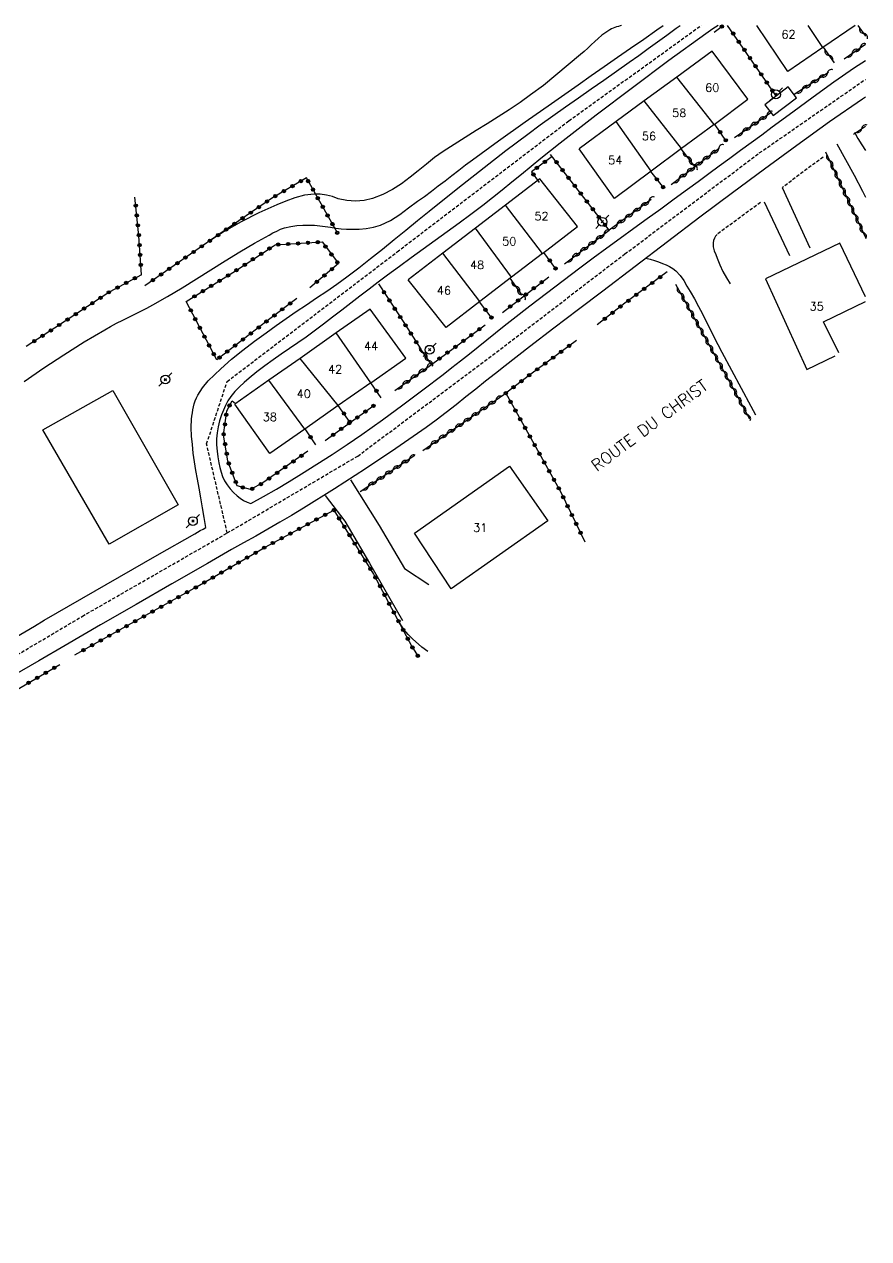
# Model space of a CAD drawing. Header units: millimetres. Extents: x 200000 to 201001, y 52999 to 54001.
# Drawn here: x 200872.5 to 201000.5, y 53816.2 to 54000.2 of the extents above; entities that cross this region are included whole.
import ezdxf
from ezdxf.enums import TextEntityAlignment as Align

# ---------------------------------------------------------------- set-up
doc = ezdxf.new("R2010")
doc.units = ezdxf.units.MM
doc.linetypes.add('DASHED', pattern=[0.75, 0.5, -0.25])
doc.layers.get('0').update_dxf_attribs({"linetype": 'CONTINUOUS'})
for name, color, linetype in [('W0001', 6, 'DASHED'), ('W0008', 7, 'CONTINUOUS'), ('W0017', 7, 'CONTINUOUS'), ('W0101', 7, 'CONTINUOUS'), ('W0104', 1, 'CONTINUOUS'), ('W0112', 1, 'DASHED'), ('W0211', 2, 'CONTINUOUS'), ('W0214', 2, 'CONTINUOUS'), ('W0310', 3, 'CONTINUOUS'), ('W0323', 7, 'CONTINUOUS'), ('W0473', 7, 'CONTINUOUS'), ('W0989', 7, 'CONTINUOUS'), ('W0991', 7, 'CONTINUOUS'), ('W1102', 7, 'CONTINUOUS')]:
    doc.layers.add(name, color=color, linetype=linetype)
doc.styles.get("Standard").update_dxf_attribs({"font": 'romans.shx', "width": 0.85})

# ---------------------------------------------------------------- blocks, each defined once
blk = doc.blocks.new('T473')
for p, q in [((-0.166667, 0.166667), (0.166667, -0.166667)), ((-0.166667, -0.166667), (0.166667, 0.166667)), ((0.500001, 0.500001), (1.000002, 1.000002)), ((-1.000002, -1.000002), (-0.500001, -0.500001))]:
    blk.add_line(p, q)
blk.add_ellipse((0, 0), major_axis=(0.471405, 0.471405), ratio=1, start_param=5.4977871438, end_param=11.780972451)
blk = doc.blocks.new('t323o')
at = {"color": 0, "linetype": 'Continuous'}
for radius in [0.25, 0.15]:
    blk.add_circle((0, 0), radius, dxfattribs=at)
blk = doc.blocks.new('t310o')
at = {"color": 0, "linetype": 'Continuous'}
for centre, start, end in [((-0.5, 0.38), 216.8699, 323.1304), ((0.5, -0.37), 36.8699, 143.1303)]:
    blk.add_arc(centre, 0.625, start, end, dxfattribs=at)

msp = doc.modelspace()

# ---------------------------------------------------------------- linework, layer by layer
at = {"layer": 'W0001'}
for points in [[(200903.28, 53923.1), (200900.14, 53936.59), (200903.25, 53946.03), (200929.02, 53965.67), (200955.04, 53985.54), (200975.13, 54000)], [(200903.28, 53923.1), (200923.05, 53934.75), (200943.49, 53950.05), (200963.55, 53965.37), (200983.92, 53980.67), (201000, 53991.82)], [(200669.12, 53671), (200676.42, 53687.25), (200684.88, 53705.97), (200698.03, 53727.98), (200708.53, 53746.21), (200722.05, 53768.82), (200738.67, 53793.89), (200749.26, 53811.95), (200757.17, 53824.58), (200764.89, 53836.41), (200774.64, 53846.5), (200789.88, 53857.58), (200814.08, 53871.49), (200839.17, 53885.83), (200859.82, 53897.75), (200881.31, 53910.48), (200903.28, 53923.1)]]:
    msp.add_lwpolyline(points, dxfattribs=at)
at = {"layer": 'W0008'}
for points in [[(200900.02, 53923.92), (200899.77, 53925.42), (200899.51, 53926.91), (200899.26, 53928.41), (200899.01, 53929.91), (200898.78, 53931.23), (200898.53, 53932.55), (200898.3, 53933.87), (200898.13, 53935.21), (200897.99, 53936.48), (200897.86, 53937.77), (200897.8, 53939.06), (200897.86, 53940.36), (200897.91, 53940.82), (200897.98, 53941.29), (200898.06, 53941.75), (200898.16, 53942.21), (200898.28, 53942.67), (200898.43, 53943.12), (200898.6, 53943.56), (200898.81, 53943.98), (200899.53, 53945.11), (200900.4, 53946.13), (200901.34, 53947.07), (200902.3, 53947.98), (200903.94, 53949.45), (200905.65, 53950.82), (200907.41, 53952.14), (200909.17, 53953.44), (200910.68, 53954.53), (200912.2, 53955.59), (200913.73, 53956.64), (200915.28, 53957.67), (200916.82, 53958.71), (200918.36, 53959.75), (200919.88, 53960.82), (200921.38, 53961.91), (200923.2, 53963.29), (200925.01, 53964.69), (200926.8, 53966.12), (200928.58, 53967.55), (200930.35, 53969), (200932.12, 53970.44), (200933.9, 53971.88), (200935.69, 53973.3), (200938.95, 53975.88), (200942.21, 53978.46), (200945.5, 53981.03), (200948.81, 53983.54), (200950.71, 53984.93), (200952.63, 53986.31), (200954.56, 53987.67), (200956.49, 53989.02), (200958.42, 53990.37), (200960.36, 53991.71), (200962.29, 53993.07), (200964.21, 53994.43), (200965.64, 53995.45), (200967.06, 53996.48), (200968.48, 53997.5), (200969.91, 53998.53), (200971.33, 53999.56), (200971.94, 54000)], [(200977.66, 54000), (200976.89, 53999.47), (200975.81, 53998.72), (200970.21, 53994.68), (200964.68, 53990.56), (200959.19, 53986.38), (200953.74, 53982.16), (200952.26, 53981), (200950.79, 53979.82), (200949.33, 53978.63), (200947.87, 53977.43), (200946.42, 53976.24), (200944.95, 53975.05), (200943.48, 53973.88), (200942, 53972.72), (200940.21, 53971.37), (200938.42, 53970.04), (200936.61, 53968.73), (200934.79, 53967.42), (200932.98, 53966.12), (200931.17, 53964.81), (200929.36, 53963.49), (200927.56, 53962.16), (200926.17, 53961.11), (200924.78, 53960.05), (200923.39, 53958.98), (200922.01, 53957.91), (200920.63, 53956.85), (200919.24, 53955.78), (200917.85, 53954.72), (200916.45, 53953.68), (200915.22, 53952.78), (200913.98, 53951.91), (200912.73, 53951.05), (200911.47, 53950.19), (200910.22, 53949.32), (200908.99, 53948.43), (200907.78, 53947.51), (200906.6, 53946.54), (200905.86, 53945.9), (200905.13, 53945.24), (200904.44, 53944.54), (200903.82, 53943.77), (200903.38, 53943.11), (200903, 53942.42), (200902.68, 53941.71), (200902.4, 53940.98), (200902.12, 53940.09), (200901.9, 53939.19), (200901.75, 53938.28), (200901.66, 53937.35), (200901.65, 53936.43), (200901.72, 53935.51), (200901.85, 53934.61), (200902.02, 53933.71), (200902.17, 53933.02), (200902.34, 53932.33), (200902.57, 53931.66), (200902.87, 53931.02), (200903.26, 53930.38), (200903.71, 53929.78), (200904.21, 53929.23), (200904.76, 53928.72), (200905.23, 53928.36), (200905.74, 53928.04), (200906.27, 53927.77), (200906.83, 53927.55)], [(200906.83, 53927.55), (200908.78, 53928.63), (200910.72, 53929.75), (200912.64, 53930.89), (200914.54, 53932.06), (200916.86, 53933.5), (200919.16, 53934.98), (200921.44, 53936.49), (200923.69, 53938.03), (200926.81, 53940.24), (200929.89, 53942.5), (200932.94, 53944.8), (200935.98, 53947.12), (200937.32, 53948.15), (200938.65, 53949.2), (200939.98, 53950.26), (200941.3, 53951.32), (200942.62, 53952.38), (200943.94, 53953.44), (200945.27, 53954.49), (200946.6, 53955.54), (200949.12, 53957.49), (200951.65, 53959.44), (200954.19, 53961.37), (200956.74, 53963.29), (200958.76, 53964.79), (200960.8, 53966.29), (200962.84, 53967.78), (200964.88, 53969.26), (200966.92, 53970.74), (200968.97, 53972.22), (200971.01, 53973.71), (200973.05, 53975.19), (200974.65, 53976.37), (200976.26, 53977.55), (200977.86, 53978.73), (200979.46, 53979.91), (200981.07, 53981.09), (200982.67, 53982.27), (200984.28, 53983.44), (200985.88, 53984.61), (200988.99, 53986.89), (200992.08, 53989.18), (200995.2, 53991.44), (200998.37, 53993.63), (201000, 53994.7)], [(201000, 53989.13), (200999.55, 53988.83), (200994.56, 53985.37), (200989.63, 53981.83), (200984.73, 53978.24), (200979.85, 53974.64), (200974.91, 53970.95), (200970, 53967.23), (200965.1, 53963.49), (200960.2, 53959.76), (200956.5, 53956.94), (200952.8, 53954.11), (200949.1, 53951.28), (200945.41, 53948.44), (200943.91, 53947.27), (200942.42, 53946.09), (200940.94, 53944.9), (200939.45, 53943.71), (200937.96, 53942.52), (200936.46, 53941.35), (200934.94, 53940.2), (200933.4, 53939.08), (200928.84, 53935.89), (200924.22, 53932.81), (200919.54, 53929.8), (200914.82, 53926.86), (200913.03, 53925.77), (200911.22, 53924.71), (200909.41, 53923.66), (200907.58, 53922.62), (200905.76, 53921.59), (200903.93, 53920.57), (200902.1, 53919.53), (200900.28, 53918.49), (200894.88, 53915.38), (200889.48, 53912.28), (200884.08, 53909.16), (200878.68, 53906.04), (200874.72, 53903.74), (200870.75, 53901.43)], [(200871.1, 53907.26), (200872.57, 53908.13), (200874.04, 53909), (200875.51, 53909.87), (200881.21, 53913.17), (200886.92, 53916.45), (200892.64, 53919.72), (200898.36, 53922.98), (200898.77, 53923.22), (200899.19, 53923.45), (200899.61, 53923.69), (200900.02, 53923.92)]]:
    msp.add_lwpolyline(points, dxfattribs=at)
at = {"layer": 'W0017'}
for points in [[(200998.36, 53983.85), (200998.88, 53982.86), (200999.45, 53981.9), (201000, 53981.06)], [(200995.65, 53982.06), (200996.99, 53979.69), (200998.3, 53977.3), (200999.55, 53974.88), (201000, 53973.98)], [(200987.39, 53975.42), (200991.6, 53966.28)], [(200984.68, 53973.25), (200988.51, 53965.14)], [(200977.52, 53968.33), (200977.29, 53968.05), (200977.11, 53967.74), (200976.98, 53967.4), (200976.92, 53967.05), (200976.94, 53966.43), (200977.09, 53965.84), (200977.31, 53965.27), (200977.52, 53964.73), (200977.94, 53963.72), (200978.41, 53962.73), (200978.93, 53961.77), (200979.51, 53960.84)], [(200966.74, 53964.73), (200967.38, 53964.58), (200968.01, 53964.4), (200968.64, 53964.18), (200969.25, 53963.94), (200969.78, 53963.72), (200970.3, 53963.48), (200970.81, 53963.19), (200971.27, 53962.84), (200971.93, 53962.13), (200972.47, 53961.34), (200972.95, 53960.51), (200973.43, 53959.69), (200974.08, 53958.57), (200974.7, 53957.43), (200975.3, 53956.29), (200975.89, 53955.13), (200976.46, 53953.97), (200977.04, 53952.81), (200977.63, 53951.65), (200978.23, 53950.5), (200979.69, 53947.76), (200981.16, 53945.03), (200982.64, 53942.3), (200983.35, 53941)], [(200921.95, 53931.15), (200926.3, 53924.22), (200930.12, 53917.73)], [(200918.12, 53928.8), (200921.07, 53924.89), (200924.84, 53918.5), (200929.86, 53909.85)], [(200930.12, 53917.73), (200933.84, 53915.31)]]:
    msp.add_lwpolyline(points, dxfattribs=at)
at = {"layer": 'W0101'}
for points in [[(200993.56, 53996.66), (200988.22, 53993), (200983.54, 54000)], [(200998.45, 54000), (200993.56, 53996.66)], [(200976.8, 53996.12), (200971.4, 53992.17)], [(200977.06, 53985.01), (200982.18, 53988.84), (200976.8, 53996.12)], [(200971.4, 53992.17), (200966.48, 53988.56)], [(200966.48, 53988.56), (200962.2, 53985.42)], [(200962.2, 53985.42), (200956.61, 53981.32)], [(200977.06, 53985.01), (200972.13, 53981.33)], [(200967.55, 53977.91), (200961.99, 53973.76), (200956.61, 53981.32)], [(200972.13, 53981.33), (200967.55, 53977.91)], [(200950.64, 53976.74), (200945.43, 53972.75)], [(200951.08, 53965.46), (200956.36, 53969.52), (200950.64, 53976.74)], [(200945.43, 53972.75), (200940.92, 53969.28)], [(200940.92, 53969.28), (200935.96, 53965.48)], [(200996.14, 53967.01), (200984.87, 53961.61), (200991.12, 53947.86), (200995.4, 53949.95)], [(201000, 53958.86), (200996.14, 53967.01)], [(200935.96, 53965.48), (200930.71, 53961.45)], [(200951.08, 53965.46), (200946.35, 53961.84)], [(200941.56, 53958.16), (200936.44, 53954.23), (200930.71, 53961.45)], [(200946.35, 53961.84), (200941.56, 53958.16)], [(200924.95, 53957.01), (200919.8, 53953.4)], [(200925.02, 53945.86), (200930.33, 53949.58), (200924.95, 53957.01)], [(200995.97, 53950.38), (200993.63, 53955.1), (201000, 53958.17)], [(200919.8, 53953.4), (200914.3, 53949.54)], [(200914.3, 53949.54), (200909.56, 53946.23)], [(200909.56, 53946.23), (200904.42, 53942.62)], [(200925.02, 53945.86), (200920.1, 53942.4)], [(200915.02, 53938.84), (200909.73, 53935.13), (200904.42, 53942.62)], [(200920.1, 53942.4), (200915.02, 53938.84)]]:
    msp.add_lwpolyline(points, dxfattribs=at)
msp.add_lwpolyline([(200931.65, 53923.07), (200946.08, 53933.22), (200951.86, 53924.96), (200937.23, 53914.61)], close=True, dxfattribs=at)
at = {"layer": 'W0104'}
for points in [[(200986.02, 53986.34), (200989.54, 53989.05), (200988.3, 53990.67), (200984.78, 53987.95)], [(200885.91, 53944.68), (200895.82, 53927.37), (200885.36, 53921.42), (200875.32, 53938.72)]]:
    msp.add_lwpolyline(points, close=True, dxfattribs=at)
at = {"layer": 'W0112'}
for points in [[(200993.58, 53980.05), (200987.39, 53975.42)], [(200984.09, 53973.17), (200977.52, 53968.33)]]:
    msp.add_lwpolyline(points, dxfattribs=at)
at = {"layer": 'W0211'}
for points in [[(200872.47, 53946.07), (200875.48, 53948.11), (200878.51, 53950.11), (200881.58, 53952.05), (200884.71, 53953.9), (200885.6, 53954.4), (200886.51, 53954.88), (200887.42, 53955.33), (200888.34, 53955.78), (200889.26, 53956.23), (200890.18, 53956.68), (200891.09, 53957.15), (200891.99, 53957.64), (200894.22, 53958.92), (200896.42, 53960.25), (200898.61, 53961.61), (200900.78, 53962.98), (200902.96, 53964.35), (200905.16, 53965.7), (200907.38, 53967), (200909.63, 53968.24), (200910.2, 53968.55), (200910.77, 53968.85), (200911.36, 53969.12), (200911.97, 53969.34), (200912.89, 53969.54), (200913.82, 53969.67), (200914.75, 53969.72), (200915.69, 53969.75), (200916.5, 53969.72), (200917.31, 53969.65), (200918.12, 53969.54), (200918.93, 53969.42), (200919.73, 53969.3), (200920.54, 53969.2), (200921.35, 53969.13), (200922.17, 53969.12), (200923.25, 53969.15), (200924.34, 53969.24), (200925.43, 53969.41), (200926.48, 53969.72), (200928.01, 53970.44), (200929.43, 53971.36), (200930.77, 53972.37), (200932.1, 53973.35), (200933.17, 53974.1), (200934.22, 53974.88), (200935.26, 53975.67), (200936.29, 53976.47), (200937.32, 53977.28), (200938.35, 53978.08), (200939.39, 53978.87), (200940.44, 53979.65), (200944.41, 53982.53), (200948.41, 53985.37), (200952.43, 53988.19), (200956.44, 53991.01), (200958.43, 53992.4), (200960.42, 53993.79), (200962.41, 53995.17), (200964.41, 53996.56), (200966.4, 53997.94), (200968.4, 53999.32), (200969.37, 54000)], [(200933.67, 53905.12), (200932.76, 53905.81), (200931.33, 53907.08), (200930.69, 53907.73), (200930.11, 53908.43), (200929.58, 53909.18), (200929.11, 53909.96)]]:
    msp.add_lwpolyline(points, dxfattribs=at)
at = {"layer": 'W0214'}
for points in [[(200963.05, 54000), (200962.82, 53999.92), (200962.56, 53999.84), (200962.29, 53999.76), (200962.03, 53999.68), (200961.77, 53999.59), (200961.51, 53999.48), (200961.27, 53999.35), (200960.65, 53998.95), (200960.07, 53998.51), (200959.51, 53998.04), (200958.97, 53997.55), (200958.45, 53997.04), (200957.92, 53996.54), (200957.39, 53996.05), (200956.84, 53995.57), (200954.97, 53994.01), (200953.1, 53992.45), (200951.21, 53990.92), (200949.26, 53989.46), (200947.65, 53988.32), (200946.01, 53987.22), (200944.36, 53986.15), (200942.69, 53985.1), (200941.01, 53984.07), (200939.34, 53983.03), (200937.67, 53981.98), (200936.02, 53980.91), (200934.71, 53979.99), (200933.45, 53979), (200932.22, 53977.99), (200930.98, 53976.99), (200929.67, 53976.02), (200928.3, 53975.13), (200926.85, 53974.36), (200925.31, 53973.78), (200924.02, 53973.48), (200922.7, 53973.37), (200921.38, 53973.45), (200920.08, 53973.72)], [(200920.08, 53973.72), (200919.21, 53974.06), (200918.3, 53974.3), (200917.38, 53974.43), (200916.45, 53974.44), (200914.96, 53974.26), (200913.52, 53973.87), (200912.13, 53973.36), (200910.77, 53972.8), (200908.04, 53971.6), (200905.39, 53970.26), (200902.81, 53968.77), (200900.31, 53967.14)]]:
    msp.add_lwpolyline(points, dxfattribs=at)
at = {"layer": 'W0310'}
for points in [[(200998.84, 54000), (201000, 53998.39)], [(200996.76, 53994.93), (201000, 53997.17)], [(200993.61, 53996.69), (200995.26, 53994.32)], [(200994.39, 53992.85), (200989.18, 53989.51)], [(200980.16, 53983.01), (200985.68, 53986.79)], [(200998.19, 53983.53), (201000, 53984.72)], [(200970.58, 53975.89), (200977.86, 53981.39)], [(200974.16, 53978.6), (200972.1, 53981.31)], [(200993.97, 53980.85), (201000, 53967.89)], [(200967.51, 53973.63), (200961.16, 53968.97)], [(200954.41, 53963.9), (200961.16, 53968.97)], [(200947.96, 53959.12), (200946.15, 53961.68)], [(200982.46, 53940.33), (200979.42, 53946.03), (200971.26, 53960.74)], [(200928.65, 53944.68), (200934.22, 53948.64), (200932.61, 53950.96)], [(200932.91, 53935.61), (200945.21, 53944.06)], [(200923.42, 53929.36), (200931.71, 53934.87)]]:
    msp.add_lwpolyline(points, dxfattribs=at)
at = {"layer": 'W0323'}
for points in [[(200978.49, 54000), (200977.06, 53998.91)], [(200986.32, 53989.53), (200979.11, 54000)], [(200978.97, 53982.39), (200977.14, 53985.07)], [(200952.52, 53980.13), (200949.4, 53977.8), (200950.56, 53976.21)], [(200961.16, 53968.97), (200952.27, 53980.45)], [(200919.97, 53968.55), (200915.26, 53976.9), (200909.98, 53973.8), (200902.15, 53968.41), (200890.77, 53960.56)], [(200969.45, 53975.38), (200967.48, 53977.86)], [(200890.27, 53962.23), (200889.89, 53968.13), (200889.27, 53973.99)], [(200897.03, 53958.15), (200904.52, 53962.81), (200910.21, 53966.57), (200910.54, 53966.77), (200917.64, 53967.19), (200920.11, 53963.91), (200915.81, 53960.26)], [(200953.06, 53963.14), (200951.26, 53965.6)], [(200890.27, 53962.23), (200885.46, 53959.65), (200877.09, 53954.14), (200872.77, 53951.36)], [(200969.95, 53962.64), (200963.55, 53957.9), (200959.32, 53954.64)], [(200926.2, 53960.84), (200929.46, 53955.87), (200932.61, 53950.96)], [(200944.98, 53956.51), (200952.03, 53961.93)], [(200913.8, 53958.63), (200909.51, 53955.39), (200901.67, 53949.34), (200897.03, 53958.15)], [(200943.41, 53955.6), (200941.49, 53958.1)], [(200934.22, 53948.64), (200942.37, 53954.62)], [(200956.22, 53952.27), (200949.28, 53947.17), (200945.48, 53944.27), (200953.85, 53929.29), (200957.47, 53921.77)], [(200926.62, 53943.58), (200925.02, 53945.86)], [(200915.51, 53935.49), (200908.67, 53930.67), (200906.8, 53929.66), (200904.79, 53930.24), (200903.37, 53933.97), (200902.72, 53937.97), (200903.21, 53941.62), (200904, 53943.14), (200904.53, 53942.7)], [(200918.12, 53937.11), (200925.56, 53942.46)], [(200921.92, 53939.84), (200920.1, 53942.41)], [(200916.7, 53936.46), (200915.08, 53938.88)], [(200880.16, 53904.62), (200898.71, 53914.97), (200909, 53920.93), (200919.43, 53926.57), (200925.46, 53916.88), (200931.31, 53905.79), (200932.26, 53904.31)], [(200813.48, 53865.79), (200833.08, 53877.47), (200844.44, 53883.9), (200857.26, 53891.22), (200867.6, 53897.18), (200877.88, 53903.15)]]:
    msp.add_lwpolyline(points, dxfattribs=at)
at = {"layer": 'W1102'}
for points in [[(200993.56, 53996.66), (200991.34, 54000)], [(200977.06, 53985.01), (200971.4, 53992.17)], [(200972.13, 53981.33), (200966.48, 53988.56)], [(200967.55, 53977.91), (200962.2, 53985.42)], [(200951.08, 53965.46), (200945.43, 53972.75)], [(200946.35, 53961.84), (200940.92, 53969.28)], [(200941.56, 53958.16), (200935.96, 53965.48)], [(200925.02, 53945.86), (200919.8, 53953.4)], [(200920.1, 53942.4), (200914.3, 53949.54)], [(200915.02, 53938.84), (200909.56, 53946.23)]]:
    msp.add_lwpolyline(points, dxfattribs=at)

# ---------------------------------------------------------------- block references
at = {"layer": 'W0310'}
for p, rotation in [((200999.72, 53998.78), 305.8713794954338), ((200999.23, 53996.64), 34.7301593492012), ((200994.47, 53995.46), 304.8054002269949), ((200998, 53995.78), 34.7301593492012), ((200994.24, 53992.75), 212.6639150891738), ((200991.71, 53991.13), 212.6639150891738), ((200992.97, 53991.94), 212.6639150891738), ((200990.45, 53990.32), 212.6639150891738), ((200983.87, 53985.55), 34.42464950969525), ((200985.11, 53986.4), 34.42464950969525), ((200981.4, 53983.86), 34.42464950969525), ((200982.64, 53984.71), 34.42464950969525), ((200999.44, 53984.35), 33.24882171448032), ((200973.01, 53980.11), 127.2267921678544), ((200976.56, 53980.41), 37.08575666042637), ((200977.76, 53981.32), 37.08575666042637), ((200973.91, 53978.92), 127.2267921678544), ((200974.17, 53978.6), 37.08575666042637), ((200975.36, 53979.51), 37.08575666042637), ((200994.6, 53979.49), 294.9629692784419), ((200995.23, 53978.13), 294.9629692784419), ((200971.77, 53976.79), 37.08575666042637), ((200972.97, 53977.7), 37.08575666042637), ((200995.87, 53976.77), 294.9629692784419), ((200996.5, 53975.41), 294.9629692784419), ((200997.13, 53974.05), 294.9629692784419), ((200965.99, 53972.52), 216.2600969204239), ((200967.2, 53973.4), 216.2600969204239), ((200997.76, 53972.69), 294.9629692784419), ((200963.58, 53970.74), 216.2600969204239), ((200964.78, 53971.63), 216.2600969204239), ((200998.4, 53971.33), 294.9629692784419), ((200962.37, 53969.86), 216.2600969204239), ((200999.03, 53969.97), 294.9629692784419), ((200999.66, 53968.61), 294.9629692784419), ((200959.2, 53967.5), 36.90384063928623), ((200960.4, 53968.4), 36.90384063928623), ((200956.81, 53965.7), 36.90384063928623), ((200958.01, 53966.6), 36.90384063928623), ((200955.61, 53964.8), 36.90384063928623), ((200947.02, 53960.46), 125.1684707832576), ((200971.99, 53959.43), 118.990755048762), ((200947.88, 53959.23), 125.1684707832576), ((200972.72, 53958.12), 118.990755048762), ((200973.45, 53956.8), 118.990755048762), ((200974.17, 53955.49), 118.990755048762), ((200974.9, 53954.18), 118.990755048762), ((200975.63, 53952.87), 118.990755048762), ((200932.99, 53950.42), 124.6822982973743), ((200976.35, 53951.56), 118.990755048762), ((200977.08, 53950.24), 118.990755048762), ((200933.84, 53949.19), 124.6822982973743), ((200977.81, 53948.93), 118.990755048762), ((200932.31, 53947.29), 35.38274833940172), ((200933.54, 53948.16), 35.38274833940172), ((200978.53, 53947.62), 118.990755048762), ((200929.87, 53945.55), 35.38274833940172), ((200931.09, 53946.42), 35.38274833940172), ((200979.26, 53946.31), 118.990755048762), ((200979.97, 53944.99), 118.1050407988451), ((200944.03, 53943.25), 34.50219831757742), ((200980.68, 53943.66), 118.1050407988451), ((200941.56, 53941.55), 34.50219831757742), ((200942.8, 53942.4), 34.50219831757742), ((200981.39, 53942.34), 118.1050407988451), ((200982.09, 53941.02), 118.1050407988451), ((200939.09, 53939.85), 34.50219831757742), ((200940.32, 53940.7), 34.50219831757742), ((200936.61, 53938.15), 34.50219831757742), ((200937.85, 53939), 34.50219831757742), ((200934.14, 53936.46), 34.50219831757742), ((200935.38, 53937.31), 34.50219831757742), ((200930.92, 53934.34), 33.6150396618925), ((200928.42, 53932.68), 33.6150396618925), ((200929.67, 53933.51), 33.6150396618925), ((200924.67, 53930.19), 33.6150396618925), ((200925.92, 53931.02), 33.6150396618925), ((200927.17, 53931.85), 33.6150396618925)]:
    msp.add_blockref('t310o', p, dxfattribs=dict(at, rotation=rotation))
at = {"layer": 'W0323'}
for p, rotation in [((200978.25, 53999.82), 217.2126845719179), ((200979.96, 53998.76), 124.5542427025099), ((200980.81, 53997.53), 124.5542427025099), ((200981.66, 53996.29), 124.5542427025099), ((200982.51, 53995.06), 124.5542427025099), ((200983.36, 53993.82), 124.5542427025099), ((200984.21, 53992.59), 124.5542427025099), ((200985.06, 53991.35), 124.5542427025099), ((200985.91, 53990.12), 124.5542427025099), ((200977.99, 53983.83), 124.4730823037068), ((200978.83, 53982.59), 124.4730823037068), ((200950.22, 53978.42), 216.7136019651906), ((200951.43, 53979.31), 216.7136019651906), ((200953.19, 53979.26), 127.747610680025), ((200949.68, 53977.42), 306.0401707152983), ((200954.1, 53978.08), 127.747610680025), ((200955.02, 53976.89), 127.747610680025), ((200968.41, 53976.68), 128.4053379497637), ((200911.85, 53974.9), 210.4423021589768), ((200913.15, 53975.66), 210.4423021589768), ((200914.44, 53976.42), 210.4423021589768), ((200915.53, 53976.42), 119.4358623565582), ((200916.27, 53975.12), 119.4358623565582), ((200955.94, 53975.7), 127.747610680025), ((200969.34, 53975.51), 128.4053379497637), ((200909.3, 53973.33), 214.5094545253518), ((200910.56, 53974.14), 210.4423021589768), ((200917, 53973.81), 119.4358623565582), ((200956.86, 53974.52), 127.747610680025), ((200957.78, 53973.33), 127.747610680025), ((200889.4, 53972.69), 96.0495008087387), ((200889.56, 53971.2), 96.0495008087387), ((200906.83, 53971.63), 214.5094545253518), ((200908.06, 53972.48), 214.5094545253518), ((200917.74, 53972.5), 119.4358623565582), ((200918.48, 53971.2), 119.4358623565582), ((200958.7, 53972.15), 127.747610680025), ((200889.72, 53969.71), 96.0495008087387), ((200904.35, 53969.93), 214.5094545253518), ((200905.59, 53970.78), 214.5094545253518), ((200919.22, 53969.89), 119.4358623565582), ((200959.61, 53970.96), 127.747610680025), ((200960.53, 53969.77), 127.747610680025), ((200889.88, 53968.22), 96.0495008087387), ((200900.65, 53967.38), 214.5947593474011), ((200901.88, 53968.23), 214.5947593474011), ((200903.12, 53969.08), 214.5094545253518), ((200919.95, 53968.58), 119.4358623565582), ((200889.98, 53966.72), 93.65489702913409), ((200898.18, 53965.67), 214.5947593474011), ((200899.41, 53966.53), 214.5947593474011), ((200909.67, 53966.22), 33.46395329183085), ((200911.01, 53966.79), 3.427515808988189), ((200912.51, 53966.88), 3.427515808988189), ((200914.01, 53966.97), 3.427515808988189), ((200915.51, 53967.06), 3.427515808988189), ((200917, 53967.15), 3.427515808988189), ((200918.16, 53966.5), 306.9452170459696), ((200890.07, 53965.22), 93.65489702913409), ((200890.17, 53963.72), 93.65489702913409), ((200895.71, 53963.97), 214.5947593474011), ((200896.94, 53964.82), 214.5947593474011), ((200905.92, 53963.74), 33.46395329183085), ((200907.17, 53964.57), 33.46395329183085), ((200908.42, 53965.39), 33.46395329183085), ((200919.06, 53965.3), 306.9452170459696), ((200919.96, 53964.1), 306.9452170459696), ((200952.15, 53964.39), 126.0025287904445), ((200893.24, 53962.27), 214.5947593474011), ((200894.47, 53963.12), 214.5947593474011), ((200903.4, 53962.11), 31.88834080283898), ((200904.67, 53962.91), 33.46395329183085), ((200918, 53962.12), 220.3420644502191), ((200919.15, 53963.09), 220.3420644502191), ((200953.03, 53963.18), 126.0025287904445), ((200968.9, 53961.86), 216.4913759350096), ((200886.64, 53960.28), 208.2090052136869), ((200887.96, 53960.99), 208.2090052136869), ((200889.28, 53961.7), 208.2090052136869), ((200892, 53961.42), 214.5947593474011), ((200900.85, 53960.53), 31.88834080283898), ((200902.12, 53961.32), 31.88834080283898), ((200916.86, 53961.15), 220.3420644502191), ((200949.74, 53960.17), 37.60433609373931), ((200950.93, 53961.08), 37.60433609373931), ((200966.49, 53960.08), 216.4913759350096), ((200967.69, 53960.97), 216.4913759350096), ((200884.07, 53958.74), 213.3711438831387), ((200885.32, 53959.56), 213.3711438831387), ((200898.3, 53958.95), 31.88834080283898), ((200899.58, 53959.74), 31.88834080283898), ((200927.03, 53959.58), 303.2832087498153), ((200927.85, 53958.33), 303.2832087498153), ((200947.36, 53958.34), 37.60433609373931), ((200948.55, 53959.25), 37.60433609373931), ((200964.08, 53958.29), 216.4913759350096), ((200965.28, 53959.18), 216.4913759350096), ((200881.57, 53957.09), 213.3711438831387), ((200882.82, 53957.91), 213.3711438831387), ((200897.73, 53956.83), 117.7689884090453), ((200911.61, 53956.98), 217.1510598521324), ((200912.81, 53957.88), 217.1510598521324), ((200928.67, 53957.07), 303.2832087498153), ((200942.4, 53956.91), 127.5663803485973), ((200946.17, 53957.42), 37.60433609373931), ((200961.69, 53956.47), 217.6287093822112), ((200962.88, 53957.39), 217.6287093822112), ((200877.81, 53954.61), 213.3711438831387), ((200879.06, 53955.44), 213.3711438831387), ((200880.31, 53956.26), 213.3711438831387), ((200898.43, 53955.5), 117.7689884090453), ((200909.22, 53955.16), 217.6349224848571), ((200910.42, 53956.07), 217.1510598521324), ((200929.49, 53955.82), 302.7128181588373), ((200930.3, 53954.56), 302.7128181588373), ((200943.32, 53955.73), 127.5663803485973), ((200960.5, 53955.55), 217.6287093822112), ((200875.29, 53952.98), 212.7392846934992), ((200876.55, 53953.79), 212.7392846934992), ((200899.13, 53954.17), 117.7689884090453), ((200899.82, 53952.84), 117.7689884090453), ((200906.85, 53953.33), 217.6349224848571), ((200908.04, 53954.25), 217.6349224848571), ((200931.12, 53953.3), 302.7128181588373), ((200940.27, 53953.08), 36.24195551369721), ((200941.48, 53953.96), 36.24195551369721), ((200874.03, 53952.17), 212.7392846934992), ((200900.52, 53951.52), 117.7689884090453), ((200904.47, 53951.5), 217.6349224848571), ((200905.66, 53952.42), 217.6349224848571), ((200931.93, 53952.03), 302.7128181588373), ((200937.85, 53951.3), 36.24195551369721), ((200939.06, 53952.19), 36.24195551369721), ((200955.09, 53951.44), 216.3099655398347), ((200901.22, 53950.19), 117.7689884090453), ((200902.1, 53949.67), 217.6349224848571), ((200903.28, 53950.58), 217.6349224848571), ((200935.43, 53949.53), 36.24195551369721), ((200936.64, 53950.42), 36.24195551369721), ((200952.68, 53949.66), 216.3099655398347), ((200953.88, 53950.55), 216.3099655398347), ((200950.26, 53947.89), 216.3099655398347), ((200951.47, 53948.77), 216.3099655398347), ((200947.86, 53946.09), 217.308946363377), ((200949.05, 53946.99), 217.308946363377), ((200925.88, 53944.63), 125.1978037317161), ((200945.49, 53944.26), 299.1667998407109), ((200946.67, 53945.18), 217.308946363377), ((200903.62, 53942.42), 62.58029893771958), ((200925.43, 53942.36), 35.70050314600714), ((200946.22, 53942.95), 299.1667998407109), ((200946.95, 53941.64), 299.1667998407109), ((200903.13, 53941.02), 82.3406063743571), ((200920.97, 53941.18), 125.3787645697438), ((200921.77, 53939.74), 35.70050314600714), ((200921.84, 53939.96), 125.3787645697438), ((200922.99, 53940.61), 35.70050314600714), ((200924.21, 53941.49), 35.70050314600714), ((200947.68, 53940.33), 299.1667998407109), ((200902.73, 53938.05), 82.3406063743571), ((200902.93, 53939.54), 82.3406063743571), ((200919.34, 53937.99), 35.70050314600714), ((200920.55, 53938.86), 35.70050314600714), ((200948.41, 53939.02), 299.1667998407109), ((200902.95, 53936.57), 99.25293425190105), ((200915.91, 53937.63), 123.9137714611379), ((200949.14, 53937.72), 299.1667998407109), ((200949.87, 53936.41), 299.1667998407109), ((200903.19, 53935.09), 99.25293425190105), ((200914.52, 53934.79), 215.1244425613205), ((200950.6, 53935.1), 299.1667998407109), ((200903.5, 53933.63), 110.8212704772596), ((200912.07, 53933.06), 215.1244425613205), ((200913.3, 53933.93), 215.1244425613205), ((200951.33, 53933.79), 299.1667998407109), ((200952.07, 53932.48), 299.1667998407109), ((200904.03, 53932.23), 110.8212704772596), ((200904.57, 53930.82), 110.8212704772596), ((200909.62, 53931.34), 215.1244425613205), ((200910.84, 53932.2), 215.1244425613205), ((200952.8, 53931.17), 299.1667998407109), ((200905.63, 53930), 164.0169812930284), ((200907.05, 53929.8), 208.3481890566933), ((200908.37, 53930.51), 208.3481890566933), ((200953.53, 53929.86), 299.1667998407109), ((200954.21, 53928.52), 295.7248302811886), ((200954.86, 53927.17), 295.7248302811886), ((200916.8, 53925.15), 28.38578659894408), ((200918.12, 53925.86), 28.38578659894408), ((200919.43, 53926.57), 301.8728910446318), ((200920.23, 53925.3), 301.8728910446318), ((200955.52, 53925.82), 295.7248302811886), ((200914.16, 53923.72), 28.38578659894408), ((200915.48, 53924.43), 28.38578659894408), ((200921.02, 53924.03), 301.8728910446318), ((200956.17, 53924.47), 295.7248302811886), ((200910.2, 53921.58), 28.38578659894408), ((200911.52, 53922.3), 28.38578659894408), ((200912.84, 53923.01), 28.38578659894408), ((200921.81, 53922.75), 301.8728910446318), ((200922.6, 53921.48), 301.8728910446318), ((200956.82, 53923.12), 295.7248302811886), ((200907.58, 53920.11), 30.11973720592324), ((200908.88, 53920.87), 30.11973720592324), ((200923.4, 53920.2), 301.8728910446318), ((200903.69, 53917.85), 30.11973720592324), ((200904.99, 53918.61), 30.11973720592324), ((200906.28, 53919.36), 30.11973720592324), ((200924.19, 53918.93), 301.8728910446318), ((200924.98, 53917.66), 301.8728910446318), ((200901.1, 53916.35), 30.11973720592324), ((200902.39, 53917.1), 30.11973720592324), ((200925.74, 53916.36), 297.804105698085), ((200897.19, 53914.12), 29.15151395306783), ((200898.5, 53914.85), 29.15151395306783), ((200899.8, 53915.6), 30.11973720592324), ((200926.44, 53915.04), 297.804105698085), ((200894.57, 53912.66), 29.15151395306783), ((200895.88, 53913.39), 29.15151395306783), ((200927.13, 53913.71), 297.804105698085), ((200927.83, 53912.38), 297.804105698085), ((200890.64, 53910.46), 29.15151395306783), ((200891.95, 53911.19), 29.15151395306783), ((200893.26, 53911.92), 29.15151395306783), ((200928.53, 53911.06), 297.804105698085), ((200888.02, 53909), 29.15151395306783), ((200889.33, 53909.73), 29.15151395306783), ((200929.23, 53909.73), 297.804105698085), ((200884.09, 53906.81), 29.15151395306783), ((200885.4, 53907.54), 29.15151395306783), ((200886.71, 53908.27), 29.15151395306783), ((200929.93, 53908.4), 297.804105698085), ((200930.63, 53907.07), 297.804105698085), ((200881.47, 53905.35), 29.15151395306783), ((200882.78, 53906.08), 29.15151395306783), ((200931.34, 53905.75), 302.6568514763588), ((200932.15, 53904.49), 302.6568514763588), ((200874.46, 53901.16), 30.11556780076041), ((200875.76, 53901.92), 30.11556780076041), ((200877.06, 53902.67), 30.11556780076041), ((200873.16, 53900.41), 30.11556780076041)]:
    msp.add_blockref('t323o', p, dxfattribs=dict(at, rotation=rotation))
at = {"layer": 'W0473'}
for p in [(200986.45, 53989.55), (200960.12, 53970.25), (200933.95, 53950.86), (200893.89, 53946.35), (200898.07, 53924.9)]:
    msp.add_blockref('T473', p, dxfattribs=at)

# ---------------------------------------------------------------- texts
at = {"layer": 'W0989'}
msp.add_text('ROUTE DU CHRIST', height=1.75, rotation=36.7794, dxfattribs=at).set_placement((200967.29, 53939.39), align=Align.MIDDLE_CENTER)
at = {"layer": 'W0991'}
for s, p in [('62', (200988.34, 53998.65)), ('60', (200976.79, 53990.57)), ('58', (200971.79, 53986.75)), ('56', (200967.2, 53983.23)), ('54', (200962.09, 53979.59)), ('52', (200950.91, 53971.1)), ('50', (200946.02, 53967.29)), ('48', (200941.14, 53963.72)), ('46', (200936.12, 53959.85)), ('35', (200992.62, 53957.43)), ('44', (200925.07, 53951.43)), ('42', (200919.62, 53947.9)), ('40', (200914.86, 53944.19)), ('38', (200909.73, 53940.68)), ('31', (200941.62, 53923.91))]:
    msp.add_text(s, height=1.25, dxfattribs=at).set_placement(p, align=Align.MIDDLE_CENTER)

doc.saveas('drawing.dxf')
